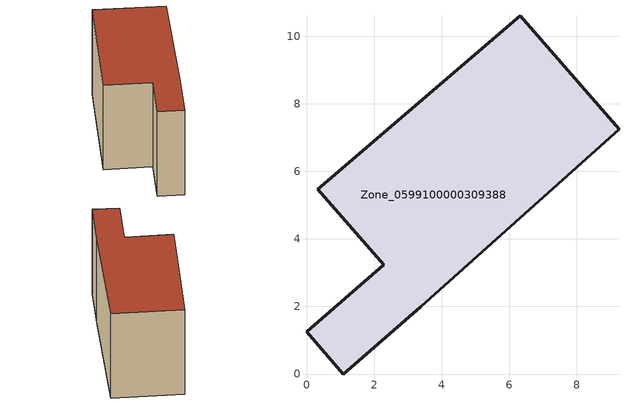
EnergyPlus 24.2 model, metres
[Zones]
Zone_0599100000309388
 floor ground (C_G): 6.33,10.6 9.25,7.24 3.38,1.99 1.09,0 0,1.25 2.29,3.24 0.34,5.47 z0
 wall outside (C_F): 2.29,3.24 0,1.25 1.09,0 3.38,1.99 9.25,7.24 6.33,10.6 0.34,5.47 2.29,3.24 z0:6.13
 roof outside (C_R): 6.33,10.6 0.34,5.47 2.29,3.24 0,1.25 1.09,0 3.38,1.99 9.25,7.24 z6.13
[BUILDING]
Pand.0599100000309388: North Axis=0; Terrain=City; Loads Convergence Tolerance Value=0.04; Temperature Convergence Tolerance Value=0.4; Solar Distribution=FullExterior; Maximum Number of Warmup Days=25; Minimum Number of Warmup Days=1
[Site:Location]
Rotterdam.The.Hague.AP_ZH_NLD Design_Conditions: Latitude=51.96; Longitude=4.45; Time Zone=1; Elevation=-4.5
[SITE:GROUNDTEMPERATURE:BUILDINGSURFACE]
18, 18, 18, 18, 18, 18, 18, 18, 18, 18, 18, 18
[MATERIAL] Thermal Absorptance=0.9; Solar Absorptance=0.7; Visible Absorptance=0.7
Name | Roughness | Thickness | Conductivity | Density | Specific Heat
G.TI.1946 | MediumSmooth | 0.15 | 1 | 540 | 1210
F.TI.1946 | Rough | 0.3 | 0.857143 | 1920 | 840
R.TI.1946 | MediumRough | 0.2 | 0.1 | 1500 | 1000
[CONSTRUCTION]
C_G: G.TI.1946
C_F: F.TI.1946
C_R: R.TI.1946
[ZONE]
Zone_0599100000309388: Type=1; Multiplier=1; Ceiling Height=Autocalculate; Volume=Autocalculate; Floor Area=autocalculate; Part of Total Floor Area=Yes
[ZONEINFILTRATION:DESIGNFLOWRATE]
Infil_Zone_0599100000309388: Zone or ZoneList or Space or SpaceList=Zone_0599100000309388; Schedule=AlwaysOn; Design Flow Rate Calculation Method=Flow/Area; Flow Rate per Floor Area=0.003; Constant Term Coefficient=1; Temperature Term Coefficient=0; Velocity Term Coefficient=0; Velocity Squared Term Coefficient=0
[HVACTEMPLATE:ZONE:IDEALLOADSAIRSYSTEM]
Zone_0599100000309388: Maximum Heating Supply Air Temperature=50; Minimum Cooling Supply Air Temperature=13; Maximum Heating Supply Air Humidity Ratio=0.0156; Minimum Cooling Supply Air Humidity Ratio=0.0077; Heating Limit=NoLimit; Cooling Limit=NoLimit; Dehumidification Control Type=ConstantSensibleHeatRatio; Cooling Sensible Heat Ratio=0.7; Dehumidification Setpoint=60; Humidification Control Type=None; Humidification Setpoint=30; Outdoor Air Method=None; Outdoor Air Flow Rate per Person=0.00944; Outdoor Air Flow Rate per Zone Floor Area=0; Outdoor Air Flow Rate per Zone=0; Demand Controlled Ventilation Type=None; Outdoor Air Economizer Type=NoEconomizer; Heat Recovery Type=None; Sensible Heat Recovery Effectiveness=0.7; Latent Heat Recovery Effectiveness=0.65
[ZONECONTROL:THERMOSTAT]
ThermostatControl_Zone_0599100000309388: Zone or ZoneList=Zone_0599100000309388; Control Type Schedule=DualSetpointControlType; Control 1=Thermostat_Zone_0599100000309388; Temperature Difference Between Cutout And Setpoint=0
[THERMOSTATSETPOINT:DUALSETPOINT]
Thermostat_Zone_0599100000309388: Heating Setpoint Temperature Schedule=HeatingSetpoint_Zone_0599100000309388; Cooling Setpoint Temperature Schedule=CoolingSetpoint_Zone_0599100000309388
[SCHEDULE:COMPACT]
HeatingSetpoint_Zone_0599100000309388: Through: 12/31, For: AllDays, Until: 24:00, 21
CoolingSetpoint_Zone_0599100000309388: Through: 12/31, For: AllDays, Until: 24:00, 24
DualSetpointControlType: Through: 12/31, For: AllDays, Until: 24:00, 4
AlwaysOn: Through: 12/31, For: AllDays, Until: 24:00, 1
